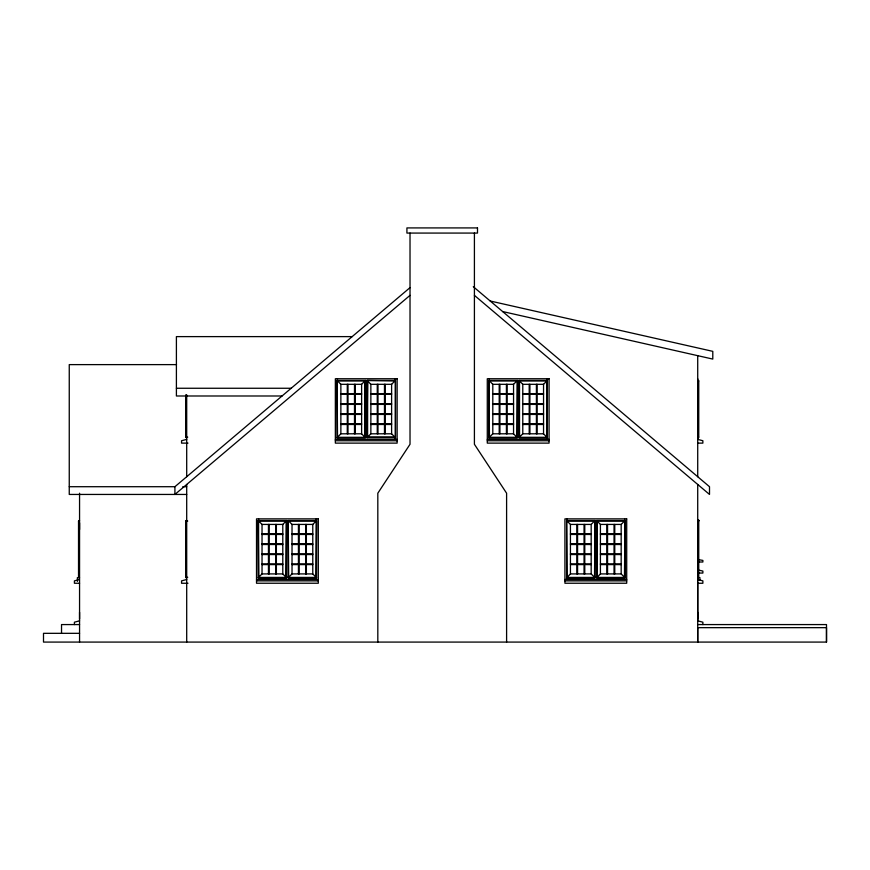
<?xml version="1.0" encoding="UTF-8"?>
<svg xmlns="http://www.w3.org/2000/svg" width="870" height="870" viewBox="0 0 870 870"><rect width="100%" height="100%" fill="white"/><g stroke="black" fill="none" stroke-linecap="round" stroke-linejoin="round"><path stroke-width="1.3" d="M258.684 577.31L258.227 520.564L258.227 577.778L286.6 577.778L286.6 520.564L258.227 520.564L262.033 524.425L262.033 573.917L258.227 577.778L286.6 577.778L282.793 573.917L282.793 524.425L286.6 520.564L286.089 577.256M288.677 577.31L288.209 520.564L288.209 577.778L316.593 577.778L316.593 520.564L288.22 520.564L292.026 524.425L292.026 573.917L288.209 577.778L316.593 577.778L312.776 573.917L312.776 524.425L316.593 520.564L316.125 577.31M337.517 437.197L337.06 380.451L337.06 437.664L365.433 437.664L365.433 380.451L337.06 380.451L340.866 384.312L340.866 433.804L337.06 437.664L365.433 437.664L361.615 433.804L361.615 384.312L365.433 380.451L364.965 437.197M489.451 437.197L488.983 380.451L488.983 437.664L517.367 437.664L517.367 380.451L488.994 380.451L492.801 384.312L492.801 433.804L488.983 437.664L517.367 437.664L513.55 433.804L513.55 384.312L517.367 380.451L516.9 437.197M519.433 437.197L518.977 380.451L518.977 437.664L547.35 437.664L547.35 380.451L518.988 380.451L522.783 384.312L522.783 433.804L518.977 437.664L547.35 437.664L543.543 433.804L543.543 384.312L547.35 380.451L546.893 437.197M567.088 577.31L566.62 520.564L566.62 577.778L595.004 577.778L595.004 520.564L566.631 520.564L570.437 524.425L570.437 573.917L566.62 577.778L595.004 577.778L591.187 573.917L591.187 524.425L595.004 520.564L594.536 577.31M597.081 577.31L596.613 520.564L596.613 577.778L624.986 577.778L624.986 520.564L596.624 520.564L600.42 524.425L600.42 573.917L596.613 577.778L624.986 577.778L621.18 573.917L621.18 524.425L624.986 520.564L624.475 577.256M697.718 581.91L697.718 620.81L702.873 622.202L702.873 624.573M697.718 378.744L697.718 439.361L702.862 440.753L702.862 443.124L697.718 443.124M79.561 633.327L43.5 633.327L43.5 642.082L826.5 642.082L826.5 627.661L697.718 627.661L697.718 642.082L697.718 484.449M79.561 577.8L78.528 577.332L78.528 521.032L79.561 520.564M186.702 577.8L185.68 577.332L185.68 521.032L186.702 520.564M391.609 384.312L395.426 380.451L367.053 380.451L367.042 437.664L395.426 437.664L395.426 380.451L395.426 437.664L391.609 433.804L391.609 384.312L370.859 384.312L367.053 380.451L394.958 380.908M370.859 384.312L370.859 433.804L367.042 437.664L367.564 380.962L367.51 437.197L394.958 437.197M697.718 380.451L698.751 380.908L698.751 437.197L697.718 437.664M697.718 519.999L698.751 520.314L698.751 577.321L697.718 577.8M78.528 521.032L78.996 520.564L78.996 577.8L78.528 577.321M185.68 521.032L186.136 520.564L186.136 577.8L185.68 577.321M698.751 437.197L698.284 437.664L698.284 380.451L698.751 380.919M698.751 577.332L698.284 577.8L698.284 519.999L698.751 520.314M69.252 486.711L174.913 486.711L410.096 287.568M410.02 295.365L174.913 494.443L174.913 486.711M186.702 439.361L181.558 440.753L181.558 443.124L187.996 443.124M78.267 579.844L74.407 580.888L74.407 583.259L79.561 583.259M186.702 579.496L181.558 580.888L181.558 583.259L187.996 583.259M79.561 620.81L74.407 622.202L74.407 624.573M352.176 336.614L176.403 336.614L176.403 395.991L282.054 395.991M176.523 364.617L69.252 364.617L69.252 494.443L186.702 494.443M516.997 380.81L519.368 380.81L519.368 437.305M337.517 380.908L364.965 380.908M489.451 380.908L516.9 380.908M519.444 380.908L546.893 380.908M340.866 384.312L361.615 384.312M492.801 384.312L513.55 384.312M522.783 384.312L543.543 384.312M176.403 388.259L291.178 388.259M340.866 393.631L361.615 393.631M370.859 393.631L391.609 393.631M492.801 393.631L513.55 393.631M522.783 393.631L543.543 393.631M340.866 394.349L347.282 394.349L347.282 403.669M361.615 394.349L355.21 394.349L355.21 403.669M370.859 394.349L377.265 394.349L377.265 403.669M391.609 394.349L385.192 394.349L385.192 403.669M492.801 394.349L499.206 394.349L499.206 403.669M513.55 394.349L507.134 394.349L507.134 403.669M522.783 394.349L529.199 394.349L529.199 403.669M543.543 394.349L537.127 394.349L537.127 403.669M340.866 403.669L361.615 403.669M370.859 403.669L391.609 403.669M492.801 403.669L513.55 403.669M522.783 403.669L543.543 403.669M340.866 404.398L347.282 404.398L347.282 413.718M361.615 404.398L355.21 404.398L355.21 413.718M370.859 404.398L377.265 404.398L377.265 413.718M391.609 404.398L385.192 404.398L385.192 413.718M492.801 404.398L499.206 404.398L499.206 413.718M513.55 404.398L507.134 404.398L507.134 413.718M522.783 404.398L529.199 404.398L529.199 413.718M543.543 404.398L537.127 404.398L537.127 413.718M340.866 413.718L361.615 413.718M370.859 413.718L391.609 413.718M492.801 413.718L513.55 413.718M522.783 413.718L543.543 413.718M340.866 414.435L347.282 414.435L347.282 423.755M361.615 414.435L355.21 414.435L355.21 423.755M370.859 414.435L377.265 414.435L377.265 423.755M391.609 414.435L385.192 414.435L385.192 423.755M492.801 414.435L499.206 414.435L499.206 423.755M513.55 414.435L507.134 414.435L507.134 423.755M522.783 414.435L529.199 414.435L529.199 423.755M543.543 414.435L537.127 414.435L537.127 423.755M340.866 423.755L361.615 423.755M370.859 423.755L391.609 423.755M492.801 423.755L513.55 423.755M522.783 423.755L543.543 423.755M340.866 424.484L347.282 424.484L347.282 433.804M361.615 424.484L355.21 424.484L355.21 433.804M370.859 424.484L377.265 424.484L377.265 433.804M391.609 424.484L385.192 424.484L385.192 433.804M492.801 424.484L499.206 424.484L499.206 433.804M513.55 424.484L507.134 424.484L507.134 433.804M522.783 424.484L529.199 424.484L529.199 433.804M543.543 424.484L537.127 424.484L537.127 433.804M340.866 433.804L361.615 433.804M370.859 433.804L391.609 433.804M492.801 433.804L513.55 433.804M522.783 433.804L543.543 433.804M186.702 437.142L187.735 437.153M489.342 437.305L547.012 437.305M186.702 437.664L185.68 437.197L185.68 395.013M335.352 439.361L397.133 439.361M487.287 439.361L549.068 439.361M335.352 440.753L397.133 440.753M487.287 440.753L549.068 440.753M182.776 486.711L186.702 486.711M697.718 520.293L698.751 520.684L698.284 520.293M697.718 520.564L698.751 521.032L698.284 520.564M288.612 520.923L286.241 520.923L286.241 577.419M594.645 520.923L597.005 520.923L597.005 577.419M186.702 521.087L187.735 521.076M258.684 521.021L286.132 521.021M288.677 521.021L316.125 521.021M567.088 521.021L594.536 521.021M597.081 521.021L624.529 521.021M79.561 522.859L79.561 529.547M262.033 524.425L282.793 524.425M292.026 524.425L312.776 524.425M570.437 524.425L591.187 524.425M600.42 524.425L621.18 524.425M262.033 533.745L282.793 533.745M292.026 533.745L312.776 533.745M570.437 533.745L591.187 533.745M600.42 533.745L621.18 533.745M262.033 534.463L268.449 534.463L268.449 543.793M282.793 534.463L276.377 534.463L276.377 543.793M292.026 534.463L298.432 534.463L298.432 543.793M312.776 534.463L306.37 534.463L306.37 543.793M570.437 534.463L576.843 534.463L576.843 543.793M591.187 534.463L584.781 534.463L584.781 543.793M600.42 534.463L606.836 534.463L606.836 543.793M621.18 534.463L614.764 534.463L614.764 543.793M262.033 543.793L282.793 543.793M292.026 543.793L312.776 543.793M570.437 543.793L591.187 543.793M600.42 543.793L621.18 543.793M262.033 544.511L268.449 544.511L268.449 553.831M282.793 544.511L276.377 544.511L276.377 553.831M292.026 544.511L298.432 544.511L298.432 553.831M312.776 544.511L306.37 544.511L306.37 553.831M570.437 544.511L576.843 544.511L576.843 553.831M591.187 544.511L584.781 544.511L584.781 553.831M600.42 544.511L606.836 544.511L606.836 553.831M621.18 544.511L614.764 544.511L614.764 553.831M262.033 553.831L282.793 553.831M292.026 553.831L312.776 553.831M570.437 553.831L591.187 553.831M600.42 553.831L621.18 553.831M262.033 554.549L268.449 554.549L268.449 563.88M282.793 554.549L276.377 554.549L276.377 563.88M292.026 554.549L298.432 554.549L298.432 563.88M312.776 554.549L306.37 554.549L306.37 563.88M570.437 554.549L576.843 554.549L576.843 563.88M591.187 554.549L584.781 554.549L584.781 563.88M600.42 554.549L606.836 554.549L606.836 563.88M621.18 554.549L614.764 554.549L614.764 563.88M697.718 562.009L702.873 562.009L702.873 560.421L697.718 559.486M262.033 563.88L282.793 563.88M292.026 563.88L312.776 563.88M570.437 563.88L591.187 563.88M600.42 563.88L621.18 563.88M262.033 564.597L268.449 564.597L268.449 573.917M282.793 564.597L276.377 564.597L276.377 573.917M292.026 564.597L298.432 564.597L298.432 573.917M312.776 564.597L306.37 564.597L306.37 573.917M570.437 564.597L576.843 564.597L576.843 573.917M591.187 564.597L584.781 564.597L584.781 573.917M600.42 564.597L606.836 564.597L606.836 573.917M621.18 564.597L614.764 564.597L614.764 573.917M697.718 573.058L702.873 573.058L702.873 571.068L697.718 569.893M262.033 573.917L282.793 573.917M292.026 573.917L312.776 573.917M570.437 573.917L591.187 573.917M600.42 573.917L621.18 573.917M186.702 577.278L187.735 577.278M258.586 577.419L316.245 577.419M624.649 577.419L566.979 577.419L566.979 579.474M697.718 577.908L697.979 580.388M256.519 579.474L318.311 579.474M564.924 579.474L626.704 579.474M256.519 580.877L318.311 580.877M564.924 580.877L626.704 580.877M697.718 583.259L702.873 583.259L702.873 580.888L697.718 579.496M79.561 612.284L79.561 618.972M697.718 612.284L697.718 618.972M697.718 614.546L697.718 615.46M79.561 624.573L61.531 624.573L61.531 633.327M697.718 624.573L826.5 624.573L826.5 642.082M490.201 301.009L712.791 351.349L712.791 359.082L502.653 311.547M473.291 286.687L709.507 486.711L709.507 494.443L474.411 295.365M185.68 437.197L186.136 437.664L186.136 395.089M699.904 577.571L699.904 580.442M698.142 578.572L698.142 579.942M697.718 355.667L697.718 476.727M624.649 518.868L624.649 579.474M614.764 524.425L614.764 533.745M614.046 524.425L614.046 533.745M614.046 543.793L614.046 534.463L607.554 534.463L607.554 543.793M614.046 553.831L614.046 544.511L607.554 544.511L607.554 553.831M614.046 563.88L614.046 554.549L607.554 554.549L607.554 563.88M614.046 573.917L614.046 564.597L607.554 564.597L607.554 573.917M607.554 524.425L607.554 533.745M606.836 524.425L606.836 533.745M584.781 524.425L584.781 533.745M584.053 524.425L584.053 533.745M584.053 543.793L584.053 534.463L577.571 534.463L577.571 543.793M584.053 553.831L584.053 544.511L577.571 544.511L577.571 553.831M584.053 563.88L584.053 554.549L577.571 554.549L577.571 563.88M584.053 573.917L584.053 564.597L577.571 564.597L577.571 573.917M577.571 524.425L577.571 533.745M576.843 524.425L576.843 533.745M566.979 518.868L566.979 520.923M547.012 378.744L547.012 439.361M537.127 384.312L537.127 393.631M536.409 384.312L536.409 393.631M536.409 403.669L536.409 394.349L529.917 394.349L529.917 403.669M536.409 413.718L536.409 404.398L529.917 404.398L529.917 413.718M536.409 423.755L536.409 414.435L529.917 414.435L529.917 423.755M536.409 433.804L536.409 424.484L529.917 424.484L529.917 433.804M529.917 384.312L529.917 393.631M529.199 384.312L529.199 393.631M519.488 380.962L519.488 437.142M507.134 384.312L507.134 393.631M506.601 642.082L506.601 493.214L474.411 444.276L474.411 233.073M506.416 384.312L506.416 393.631M506.416 403.669L506.416 394.349L499.924 394.349L499.924 403.669M506.416 413.718L506.416 404.398L499.924 404.398L499.924 413.718M506.416 423.755L506.416 414.435L499.924 414.435L499.924 423.755M506.416 433.804L506.416 424.484L499.924 424.484L499.924 433.804M499.924 384.312L499.924 393.631M499.206 384.312L499.206 393.631M489.342 378.744L489.342 439.361M410.02 233.073L410.02 444.276L377.819 493.214L377.819 642.082M395.078 378.744L395.078 380.81M395.078 439.361L395.078 437.305L337.419 437.305L337.419 439.361M385.192 384.312L385.192 393.631M384.475 384.312L384.475 393.631M384.475 403.669L384.475 394.349L377.993 394.349L377.993 403.669M384.475 413.718L384.475 404.398L377.993 404.398L377.993 413.718M384.475 423.755L384.475 414.435L377.993 414.435L377.993 423.755M384.475 433.804L384.475 424.484L377.993 424.484L377.993 433.804M377.993 384.312L377.993 393.631M377.265 384.312L377.265 393.631M367.444 437.305L367.444 380.81L365.074 380.81L365.074 437.305M355.21 384.312L355.21 393.631M354.492 384.312L354.492 393.631M354.492 403.669L354.492 394.349L348 394.349L348 403.669M354.492 413.718L354.492 404.398L348 404.398L348 413.718M354.492 423.755L354.492 414.435L348 414.435L348 423.755M354.492 433.804L354.492 424.484L348 424.484L348 433.804M348 384.312L348 393.631M347.282 384.312L347.282 393.631M337.419 378.744L337.419 380.81M316.245 518.868L316.245 579.474M306.37 524.425L306.37 533.745M305.642 524.425L305.642 533.745M305.642 543.793L305.642 534.463L299.16 534.463L299.16 543.793M305.642 553.831L305.642 544.511L299.16 544.511L299.16 553.831M305.642 563.88L305.642 554.549L299.16 554.549L299.16 563.88M305.642 573.917L305.642 564.597L299.16 564.597L299.16 573.917M299.16 524.425L299.16 533.745M298.432 524.425L298.432 533.745M276.377 524.425L276.377 533.745M275.659 524.425L275.659 533.745M275.659 543.793L275.659 534.463L269.167 534.463L269.167 543.793M275.659 553.831L275.659 544.511L269.167 544.511L269.167 553.831M275.659 563.88L275.659 554.549L269.167 554.549L269.167 563.88M275.659 573.917L275.659 564.597L269.167 564.597L269.167 573.917M269.167 524.425L269.167 533.745M268.449 524.425L268.449 533.745M258.586 518.868L258.586 579.474M186.702 394.839L186.702 476.727M186.702 484.449L186.702 642.082M79.561 493.214L79.561 642.082M79.137 579.029L79.137 579.942M77.376 577.571L77.376 581.399M477.499 227.918L406.921 227.918L406.921 233.073L477.499 233.073L477.499 227.918M397.133 378.744L335.352 378.744L335.352 443.124L397.133 443.124L397.133 378.744M549.068 378.744L487.287 378.744L487.287 443.124L549.068 443.124L549.068 378.744M318.311 518.868L256.519 518.868L256.519 583.237L318.311 583.237L318.311 518.868M626.704 518.868L564.924 518.868L564.924 583.237L626.704 583.237L626.704 518.868"/></g></svg>
